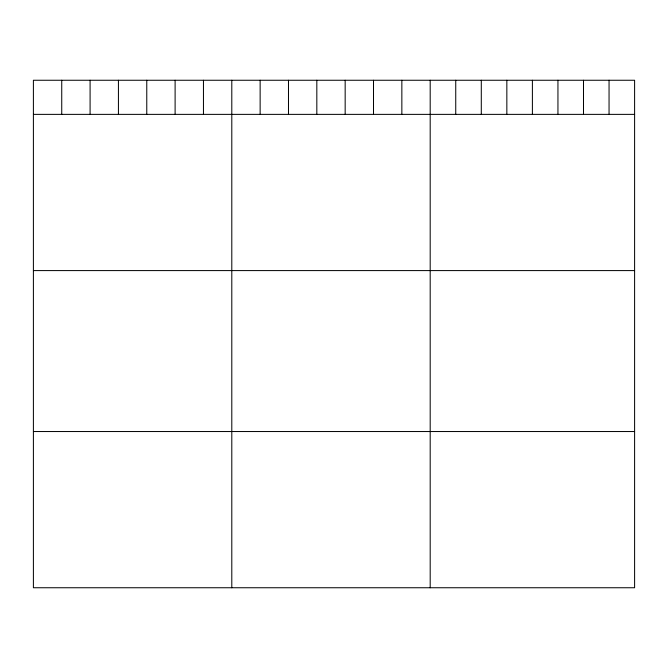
<?xml version="1.0" encoding="UTF-8"?>
<svg xmlns="http://www.w3.org/2000/svg" width="668" height="668" viewBox="0 0 668 668"><rect width="100%" height="100%" fill="white"/><g stroke="black" fill="none" stroke-linecap="round" stroke-linejoin="round"><path stroke-width="1" d="M634.6 114.37L634.6 587.748L33.4 587.748L33.4 80.252L634.6 80.252L634.6 114.37L33.4 114.37M33.4 270.59L634.6 270.59M33.4 431.536L634.6 431.536M609.049 80.252L609.049 114.37M583.498 80.252L583.498 114.37M557.947 80.252L557.947 114.37M532.396 80.252L532.396 114.37M506.845 80.252L506.845 114.37M481.294 80.252L481.294 114.37M455.743 80.252L455.743 114.37M430.192 80.252L430.192 587.748M401.852 80.252L401.852 114.37M373.504 80.252L373.504 114.37M345.164 80.252L345.164 114.37M316.824 80.252L316.824 114.37M288.484 80.252L288.484 114.37M260.136 80.252L260.136 114.37M231.796 80.252L231.796 587.748M203.456 80.252L203.456 114.37M175.108 80.252L175.108 114.37M146.768 80.252L146.768 114.37M118.428 80.252L118.428 114.37M90.088 80.252L90.088 114.37M61.74 80.252L61.74 114.37"/></g></svg>
